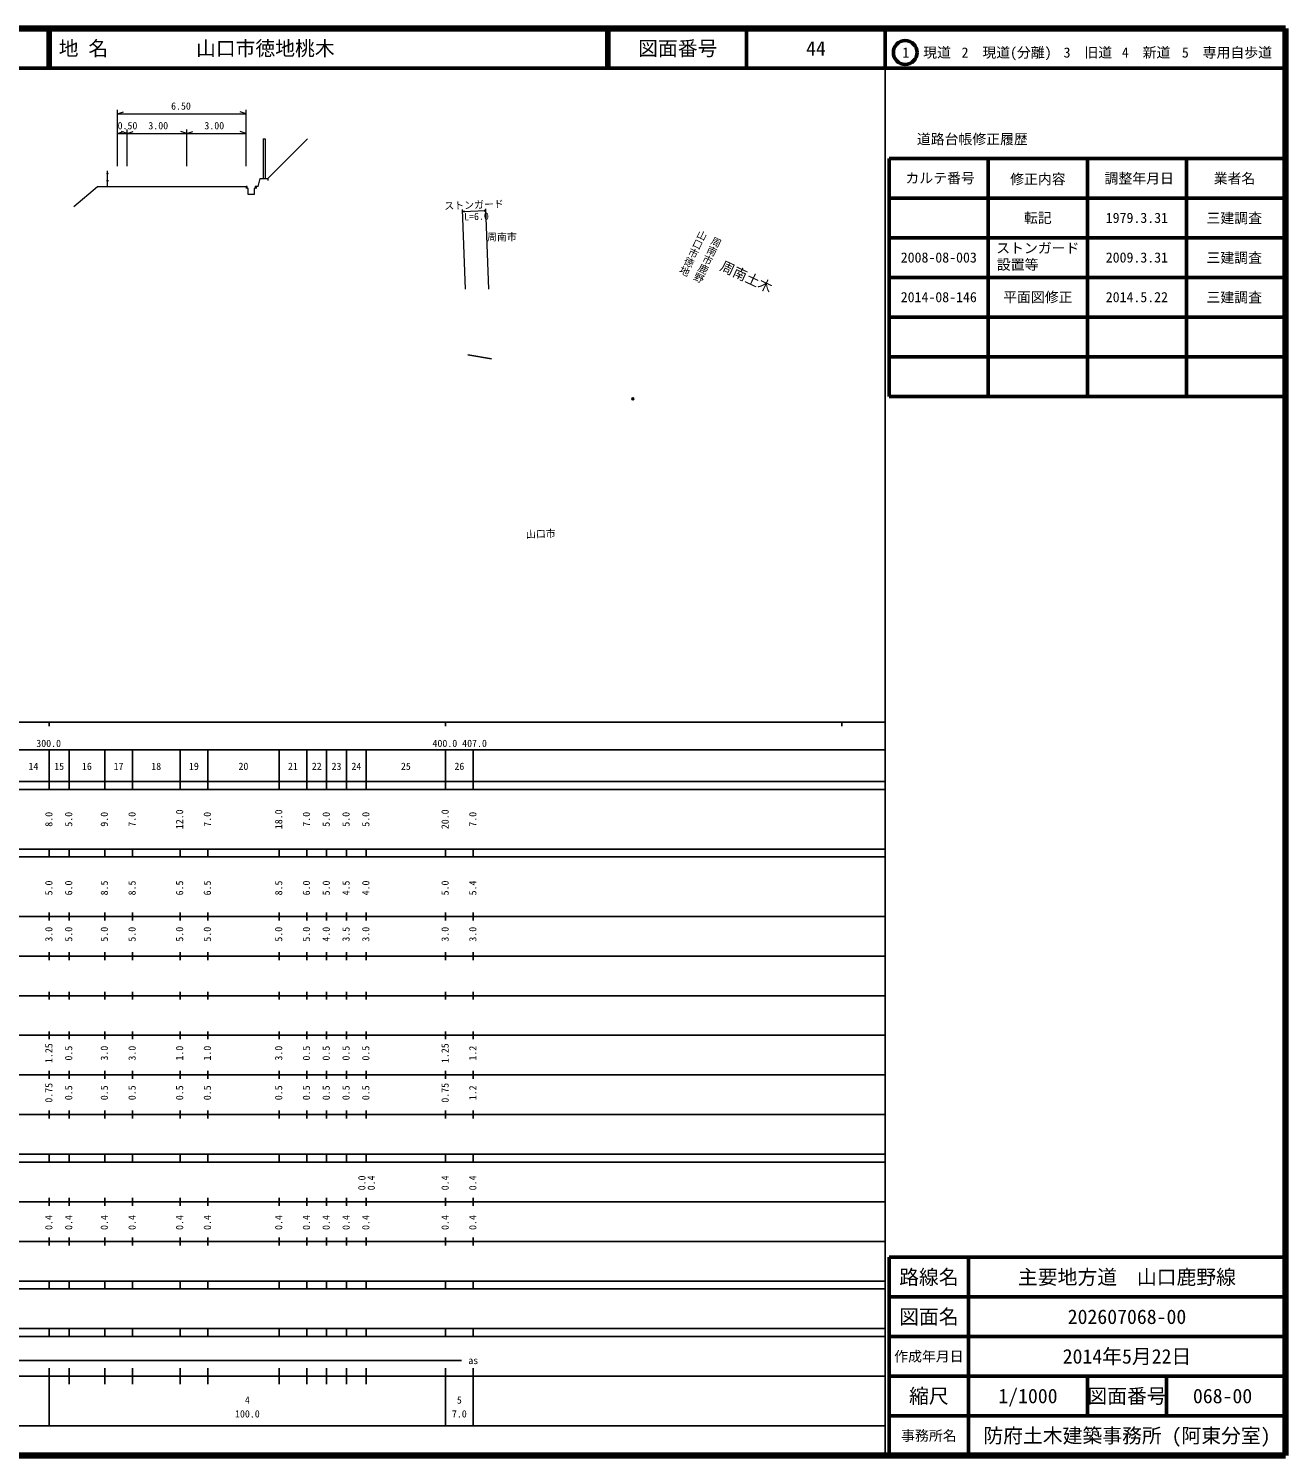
# Model space of a CAD drawing. Units: millimetres on the paper, with parts at other scales. Extents: x 40 to 680, y 20 to 380.
# Drawn here: x 362.8 to 680, y 20 to 380 of the extents above; entities that cross this region are included whole.
import ezdxf
from ezdxf.enums import TextEntityAlignment as Align

# ---------------------------------------------------------------- set-up
doc = ezdxf.new("R2010")
doc.units = ezdxf.units.MM
doc.header["$PDMODE"] = 32
doc.header["$PDSIZE"] = 0.5
for name, color, linetype, lineweight in [('M-BGD', 7, 'Continuous', 13), ('M-STR-HTXT', 7, 'Continuous', 13), ('M-TTL', 2, 'Continuous', 140), ('M-TTL-BAND', 7, 'Continuous', 25), ('M-TTL-FRAM', 2, 'Continuous', 50), ('M-TTL-LINE', 7, 'Continuous', 50)]:
    doc.layers.add(name, color=color, linetype=linetype, lineweight=lineweight)
for name, color, linetype in [('M-BMK-HTXT', 7, 'Continuous'), ('M-OTRS', 6, 'Continuous'), ('M-STR-STRC', 7, 'Continuous'), ('M-TTL-TXT', 7, 'Continuous')]:
    doc.layers.add(name, color=color, linetype=linetype)
doc.styles.add('@ＭＳ ゴシック', font='')
doc.styles.add('ＭＳ ゴシック', font='')
doc.styles.get('@ＭＳ ゴシック').set_extended_font_data('@MS Gothic')
doc.styles.get('ＭＳ ゴシック').set_extended_font_data('MS Gothic')

# ---------------------------------------------------------------- blocks, each defined once
blk = doc.blocks.new('open_arrow')
at = {"color": 0, "linetype": 'Continuous', "lineweight": -2}
blk.add_lwpolyline([(7.5, 1.25), (0, 0), (7.5, -1.25)], dxfattribs=at)

msp = doc.modelspace()

# ---------------------------------------------------------------- linework, layer by layer
at = {"layer": 'M-BGD'}
for p, q in [((385.199, 345.267), (385.199, 359.486)), ((385.199, 358.486), (386.699, 358.986)), ((385.199, 358.486), (417.699, 358.486)), ((417.699, 358.486), (416.199, 358.986)), ((417.699, 345.267), (417.699, 359.486)), ((385.199, 353.534), (386.699, 354.034)), ((385.199, 353.534), (387.699, 353.534)), ((387.699, 353.534), (386.199, 354.034)), ((387.699, 345.267), (387.699, 354.534)), ((387.699, 353.534), (389.199, 354.034)), ((387.699, 353.534), (402.699, 353.534)), ((402.699, 353.534), (401.199, 354.034)), ((402.699, 345.267), (402.699, 354.534)), ((402.699, 353.534), (404.199, 354.034)), ((402.699, 353.534), (417.699, 353.534)), ((417.699, 353.534), (416.199, 354.034)), ((417.699, 345.267), (417.699, 354.534)), ((421.949, 352.139), (422.449, 352.139)), ((421.949, 352.139), (421.949, 342.139)), ((422.449, 352.139), (422.449, 342.139)), ((423.199, 342.139), (433.199, 352.139)), ((382.699, 340.139), (382.699, 344.139)), ((420.699, 340.139), (421.199, 342.139)), ((421.199, 342.139), (423.199, 342.139)), ((423.199, 342.139), (423.199, 341.639)), ((374.199, 335.139), (380.199, 340.139)), ((380.199, 340.139), (385.199, 340.139)), ((385.199, 340.139), (387.699, 340.139)), ((387.699, 340.139), (402.699, 340.139)), ((402.699, 340.139), (417.699, 340.139)), ((417.949, 340.139), (417.699, 340.139)), ((417.699, 340.139), (417.699, 339.639)), ((417.949, 339.639), (417.949, 340.139)), ((418.199, 339.639), (417.949, 339.639)), ((418.199, 338.139), (418.199, 339.639)), ((419.949, 339.639), (419.699, 339.639)), ((419.699, 339.639), (419.699, 338.139)), ((420.199, 340.139), (419.949, 340.139)), ((419.949, 340.139), (419.949, 339.639)), ((420.199, 340.139), (420.199, 339.639)), ((420.699, 340.139), (420.199, 340.139)), ((419.699, 338.139), (418.199, 338.139))]:
    msp.add_line(p, q, dxfattribs=at)
at = {"layer": 'M-BGD', "lineweight": 25}
msp.add_line((479.624, 296.662), (473.638, 297.651), dxfattribs=at)
at = {"layer": 'M-BGD'}
for centre in [(382.699, 343.443), (382.699, 341.617)]:
    msp.add_circle(centre, 0.125, dxfattribs=at)
at = {"layer": 'M-OTRS'}
msp.add_point((515.278, 286.571), dxfattribs=at)
at = {"layer": 'M-STR-HTXT'}
for p, q in [((473.022, 314.234), (472.276, 334.334)), ((472.294, 333.834), (478.226, 334.054)), ((478.962, 314.243), (478.208, 334.554))]:
    msp.add_line(p, q, dxfattribs=at)
at = {"layer": 'M-TTL'}
for p, q in [((680, 380), (40, 380)), ((680, 20), (680, 380)), ((40, 20), (680, 20))]:
    msp.add_line(p, q, dxfattribs=at)
at = {"layer": 'M-TTL-BAND'}
for p, q in [((579, 20), (579, 370)), ((40, 205), (579, 205)), ((368, 205), (368, 204)), ((468, 205), (468, 204)), ((568, 205), (568, 204)), ((68, 198), (579, 198)), ((368, 188), (368, 198)), ((373, 188), (373, 198)), ((382, 188), (382, 198)), ((389, 188), (389, 198)), ((401, 188), (401, 198)), ((408, 188), (408, 198)), ((426, 188), (426, 198)), ((433, 188), (433, 198)), ((438, 188), (438, 198)), ((443, 188), (443, 198)), ((448, 188), (448, 198)), ((468, 188), (468, 198)), ((475, 188), (475, 198)), ((40, 190), (579, 190)), ((40, 188), (579, 188)), ((40, 173), (579, 173)), ((368, 171), (368, 173)), ((373, 171), (373, 173)), ((382, 171), (382, 173)), ((389, 171), (389, 173)), ((401, 171), (401, 173)), ((408, 171), (408, 173)), ((426, 171), (426, 173)), ((433, 171), (433, 173)), ((438, 171), (438, 173)), ((443, 171), (443, 173)), ((448, 171), (448, 173)), ((468, 171), (468, 173)), ((475, 171), (475, 173)), ((40, 171), (579, 171)), ((40, 156), (579, 156)), ((368, 155), (368, 157)), ((373, 155), (373, 157)), ((382, 155), (382, 157)), ((389, 155), (389, 157)), ((401, 155), (401, 157)), ((408, 155), (408, 157)), ((426, 155), (426, 157)), ((433, 155), (433, 157)), ((438, 155), (438, 157)), ((443, 155), (443, 157)), ((448, 155), (448, 157)), ((468, 155), (468, 157)), ((475, 155), (475, 157)), ((46, 146), (579, 146)), ((368, 145), (368, 147)), ((373, 145), (373, 147)), ((382, 145), (382, 147)), ((389, 145), (389, 147)), ((401, 145), (401, 147)), ((408, 145), (408, 147)), ((426, 145), (426, 147)), ((433, 145), (433, 147)), ((438, 145), (438, 147)), ((443, 145), (443, 147)), ((448, 145), (448, 147)), ((468, 145), (468, 147)), ((475, 145), (475, 147)), ((368, 135), (368, 137)), ((373, 135), (373, 137)), ((382, 135), (382, 137)), ((389, 135), (389, 137)), ((401, 135), (401, 137)), ((408, 135), (408, 137)), ((426, 135), (426, 137)), ((433, 135), (433, 137)), ((438, 135), (438, 137)), ((443, 135), (443, 137)), ((448, 135), (448, 137)), ((468, 135), (468, 137)), ((475, 135), (475, 137)), ((52, 136), (579, 136)), ((46, 126), (579, 126)), ((368, 125), (368, 127)), ((373, 125), (373, 127)), ((382, 125), (382, 127)), ((389, 125), (389, 127)), ((401, 125), (401, 127)), ((408, 125), (408, 127)), ((426, 125), (426, 127)), ((433, 125), (433, 127)), ((438, 125), (438, 127)), ((443, 125), (443, 127)), ((448, 125), (448, 127)), ((468, 125), (468, 127)), ((475, 125), (475, 127)), ((52, 116), (579, 116)), ((368, 115), (368, 117)), ((373, 115), (373, 117)), ((382, 115), (382, 117)), ((389, 115), (389, 117)), ((401, 115), (401, 117)), ((408, 115), (408, 117)), ((426, 115), (426, 117)), ((433, 115), (433, 117)), ((438, 115), (438, 117)), ((443, 115), (443, 117)), ((448, 115), (448, 117)), ((468, 115), (468, 117)), ((475, 115), (475, 117)), ((46, 106), (579, 106)), ((368, 105), (368, 107)), ((373, 105), (373, 107)), ((382, 105), (382, 107)), ((389, 105), (389, 107)), ((401, 105), (401, 107)), ((408, 105), (408, 107)), ((426, 105), (426, 107)), ((433, 105), (433, 107)), ((438, 105), (438, 107)), ((443, 105), (443, 107)), ((448, 105), (448, 107)), ((468, 105), (468, 107)), ((475, 105), (475, 107)), ((40, 96), (579, 96)), ((40, 94), (579, 94)), ((368, 94), (368, 96)), ((373, 94), (373, 96)), ((382, 94), (382, 96)), ((389, 94), (389, 96)), ((401, 94), (401, 96)), ((408, 94), (408, 96)), ((426, 94), (426, 96)), ((433, 94), (433, 96)), ((438, 94), (438, 96)), ((443, 94), (443, 96)), ((448, 94), (448, 96)), ((468, 94), (468, 96)), ((475, 94), (475, 96)), ((49, 84), (579, 84)), ((368, 83), (368, 85)), ((373, 83), (373, 85)), ((382, 83), (382, 85)), ((389, 83), (389, 85)), ((401, 83), (401, 85)), ((408, 83), (408, 85)), ((426, 83), (426, 85)), ((433, 83), (433, 85)), ((438, 83), (438, 85)), ((443, 83), (443, 85)), ((448, 83), (448, 85)), ((468, 83), (468, 85)), ((475, 83), (475, 85)), ((40, 74), (579, 74)), ((368, 73), (368, 75)), ((373, 73), (373, 75)), ((382, 73), (382, 75)), ((389, 73), (389, 75)), ((401, 73), (401, 75)), ((408, 73), (408, 75)), ((426, 73), (426, 75)), ((433, 73), (433, 75)), ((438, 73), (438, 75)), ((443, 73), (443, 75)), ((448, 73), (448, 75)), ((468, 73), (468, 75)), ((475, 73), (475, 75)), ((40, 64), (579, 64)), ((40, 62), (579, 62)), ((368, 62), (368, 64)), ((373, 62), (373, 64)), ((382, 62), (382, 64)), ((389, 62), (389, 64)), ((401, 62), (401, 64)), ((408, 62), (408, 64)), ((426, 62), (426, 64)), ((433, 62), (433, 64)), ((438, 62), (438, 64)), ((443, 62), (443, 64)), ((448, 62), (448, 64)), ((468, 62), (468, 64)), ((475, 62), (475, 64)), ((40, 52), (579, 52)), ((368, 50), (368, 52)), ((373, 50), (373, 52)), ((382, 50), (382, 52)), ((389, 50), (389, 52)), ((401, 50), (401, 52)), ((408, 50), (408, 52)), ((426, 50), (426, 52)), ((433, 50), (433, 52)), ((438, 50), (438, 52)), ((443, 50), (443, 52)), ((448, 50), (448, 52)), ((468, 50), (468, 52)), ((475, 50), (475, 52)), ((40, 50), (579, 50)), ((71, 44), (472, 44)), ((40, 40), (579, 40)), ((368, 27.5), (368, 42)), ((373, 38), (373, 42)), ((382, 38), (382, 42)), ((389, 38), (389, 42)), ((401, 38), (401, 42)), ((408, 38), (408, 42)), ((426, 38), (426, 42)), ((433, 38), (433, 42)), ((438, 38), (438, 42)), ((443, 38), (443, 42)), ((448, 38), (448, 42)), ((468, 27.5), (468, 42)), ((475, 27.5), (475, 42)), ((68, 27.5), (579, 27.5))]:
    msp.add_line(p, q, dxfattribs=at)
at = {"layer": 'M-TTL-FRAM'}
for p, q in [((580, 347.197), (580, 287.197)), ((580, 347.197), (680, 347.197)), ((580, 287.197), (680, 287.197)), ((680, 70), (580, 70)), ((580, 70), (580, 20))]:
    msp.add_line(p, q, dxfattribs=at)
at = {"layer": 'M-TTL-LINE'}
for p, q in [((367.75, 380), (367.75, 370)), ((368.25, 380), (368.25, 370)), ((508.747, 380), (508.747, 370)), ((509.247, 380), (509.247, 370)), ((543.997, 380), (543.997, 370)), ((579, 380), (579, 370)), ((40, 370), (680, 370)), ((605, 347.197), (605, 287.197)), ((630, 347.197), (630, 287.197)), ((655, 347.197), (655, 287.197)), ((580, 337.197), (680, 337.197)), ((580, 327.197), (680, 327.197)), ((580, 317.197), (680, 317.197)), ((580, 307.197), (680, 307.197)), ((580, 297.197), (680, 297.197)), ((600, 70), (600, 20)), ((680, 60), (580, 60)), ((680, 50), (580, 50)), ((680, 40), (580, 40)), ((630, 40), (630, 30)), ((650, 40), (650, 30)), ((680, 30), (580, 30))]:
    msp.add_line(p, q, dxfattribs=at)
msp.add_circle((584.031, 373.958), 3, dxfattribs=at)

# ---------------------------------------------------------------- block references
at = {"layer": 'M-STR-HTXT', "xscale": 0.0667, "yscale": 0.0667}
for p, rotation in [((472.294, 333.834), 2.1), ((478.226, 334.054), 182.1)]:
    msp.add_blockref('open_arrow', p, dxfattribs=dict(at, rotation=rotation))

# ---------------------------------------------------------------- texts
at = {"layer": 'M-BGD', "style": 'ＭＳ ゴシック'}
for s, p in [('6.50', (401.238, 358.986)), ('0.50', (387.744, 354.034)), ('3.00', (395.506, 354.034)), ('3.00', (409.646, 354.034))]:
    msp.add_text(s, height=1.833, dxfattribs=at).set_placement(p, align=Align.BOTTOM_CENTER)
at = {"layer": 'M-BMK-HTXT'}
for s, height, rotation, style, p in [('山口市徳地', 1.833, 244.296, '@ＭＳ ゴシック', (531.89, 329.612)), ('周南市鹿野', 1.833, 244.296, '@ＭＳ ゴシック', (535.496, 327.906)), ('周南土木', 2.566, 334.907, 'ＭＳ ゴシック', (536.738, 318.494))]:
    msp.add_text(s, height=height, rotation=rotation, dxfattribs=dict(at, style=style)).set_placement(p, align=Align.BOTTOM_LEFT)
at = {"layer": 'M-STR-HTXT', "style": 'ＭＳ ゴシック'}
msp.add_text('ストンガード', height=1.833, rotation=2.128, dxfattribs=at).set_placement((475.256, 334.044), align=Align.BOTTOM_CENTER)
msp.add_text('L=6.0', height=1.833, rotation=2.128, dxfattribs=at).set_placement((472.754, 331.025), align=Align.BOTTOM_LEFT)
at = {"layer": 'M-STR-STRC', "style": 'ＭＳ ゴシック'}
msp.add_text('周南市', height=1.833, dxfattribs=at).set_placement((478.502, 325.953), align=Align.BOTTOM_LEFT)
msp.add_text('山口市', height=1.833, rotation=2.075, dxfattribs=at).set_placement((488.354, 250.891), align=Align.BOTTOM_LEFT)
at = {"layer": 'M-TTL-BAND', "style": 'ＭＳ ゴシック'}
for s, p in [('300.0', (367.844, 198.195)), ('400.0', (467.844, 198.195)), ('407.0', (475.332, 198.195)), ('14', (364, 192.405)), ('15', (370.5, 192.405)), ('16', (377.5, 192.405)), ('17', (385.5, 192.405)), ('18', (395, 192.405)), ('19', (404.5, 192.405)), ('20', (417, 192.405)), ('21', (429.5, 192.405)), ('22', (435.5, 192.405)), ('23', (440.5, 192.405)), ('24', (445.5, 192.405)), ('25', (458, 192.405)), ('26', (471.5, 192.405)), ('as', (475, 42.5)), ('4', (418, 32.523)), ('5', (471.5, 32.523)), ('100.0', (418, 29.033)), ('7.0', (471.5, 29.033))]:
    msp.add_text(s, height=1.833, dxfattribs=at).set_placement(p, align=Align.BOTTOM_CENTER)
for s, p in [('8.0', (369.348, 180.5)), ('5.0', (374.348, 180.5)), ('9.0', (383.348, 180.5)), ('7.0', (390.348, 180.5)), ('12.0', (402.348, 180.5)), ('7.0', (409.348, 180.5)), ('18.0', (427.348, 180.5)), ('7.0', (434.348, 180.5)), ('5.0', (439.348, 180.5)), ('5.0', (444.348, 180.5)), ('5.0', (449.348, 180.5)), ('20.0', (469.348, 180.5)), ('7.0', (476.348, 180.5)), ('5.0', (369.348, 163.174)), ('6.0', (374.348, 163.174)), ('8.5', (383.348, 163.174)), ('8.5', (390.348, 163.174)), ('6.5', (402.348, 163.174)), ('6.5', (409.348, 163.174)), ('8.5', (427.348, 163.174)), ('6.0', (434.348, 163.174)), ('5.0', (439.348, 163.174)), ('4.5', (444.348, 163.174)), ('4.0', (449.348, 163.174)), ('5.0', (469.348, 163.174)), ('5.4', (476.348, 163.174)), ('3.0', (369.348, 151.5)), ('5.0', (374.348, 151.5)), ('5.0', (383.348, 151.5)), ('5.0', (390.348, 151.5)), ('5.0', (402.348, 151.5)), ('5.0', (409.348, 151.5)), ('5.0', (427.348, 151.5)), ('5.0', (434.348, 151.5)), ('4.0', (439.348, 151.5)), ('3.5', (444.348, 151.5)), ('3.0', (449.348, 151.5)), ('3.0', (469.348, 151.5)), ('3.0', (476.348, 151.5)), ('1.25', (369.348, 121.5)), ('0.5', (374.348, 121.5)), ('3.0', (383.348, 121.5)), ('3.0', (390.348, 121.5)), ('1.0', (402.348, 121.5)), ('1.0', (409.348, 121.5)), ('3.0', (427.348, 121.5)), ('0.5', (434.348, 121.5)), ('0.5', (439.348, 121.5)), ('0.5', (444.348, 121.5)), ('0.5', (449.348, 121.5)), ('1.25', (469.348, 121.5)), ('1.2', (476.348, 121.5)), ('0.75', (369.348, 111.5)), ('0.5', (374.348, 111.5)), ('0.5', (383.348, 111.5)), ('0.5', (390.348, 111.5)), ('0.5', (402.348, 111.5)), ('0.5', (409.348, 111.5)), ('0.5', (427.348, 111.5)), ('0.5', (434.348, 111.5)), ('0.5', (439.348, 111.5)), ('0.5', (444.348, 111.5)), ('0.5', (449.348, 111.5)), ('0.75', (469.348, 111.5)), ('1.2', (476.348, 111.5)), ('0.0', (448.348, 88.764)), ('0.4', (450.718, 88.764)), ('0.4', (469.348, 88.764)), ('0.4', (476.348, 88.764)), ('0.4', (369.348, 78.764)), ('0.4', (374.348, 78.764)), ('0.4', (383.348, 78.764)), ('0.4', (390.348, 78.764)), ('0.4', (402.348, 78.764)), ('0.4', (409.348, 78.764)), ('0.4', (427.348, 78.764)), ('0.4', (434.348, 78.764)), ('0.4', (439.348, 78.764)), ('0.4', (444.348, 78.764)), ('0.4', (449.348, 78.764)), ('0.4', (469.348, 78.764)), ('0.4', (476.348, 78.764))]:
    msp.add_text(s, height=1.833, rotation=90, dxfattribs=at).set_placement(p, align=Align.BOTTOM_CENTER)
at = {"layer": 'M-TTL-TXT', "style": 'ＭＳ ゴシック'}
for s, p in [('地 名', (370.38, 375)), ('山口市徳地桃木', (405.024, 375))]:
    msp.add_text(s, height=3.666, dxfattribs=at).set_placement(p, align=Align.MIDDLE_LEFT)
for s, height, p in [('図面番号', 3.666, (526.622, 375)), ('44', 3.666, (561.497, 375)), ('1\u3000現道', 2.566, (589.448, 373.958)), ('2\u3000現道(分離)', 2.566, (609.619, 373.958)), ('3\u3000旧道', 2.566, (630.121, 373.958)), ('4\u3000新道', 2.566, (644.824, 373.958)), ('5\u3000専用自歩道', 2.566, (665.228, 373.958)), ('道路台帳修正履歴', 2.566, (600.968, 352.113)), ('カルテ番号', 2.566, (592.839, 342.277)), ('修正内容', 2.566, (617.509, 342.023)), ('調整年月日', 2.566, (643.089, 342.197)), ('業者名', 2.566, (667.134, 342.197)), ('転記', 2.566, (617.5, 332.245)), ('1979.3.31', 2.566, (642.5, 332.245)), ('三建調査', 2.566, (667.077, 332.189)), ('ストンガード', 2.566, (617.5, 324.614)), ('2008-08-003', 2.566, (592.5, 322.245)), ('設置等', 2.566, (612.423, 320.441)), ('2009.3.31', 2.566, (642.5, 322.245)), ('三建調査', 2.566, (667.077, 322.189)), ('2014-08-146', 2.566, (592.5, 312.245)), ('平面図修正', 2.566, (617.5, 312.245)), ('2014.5.22', 2.566, (642.5, 312.245)), ('三建調査', 2.566, (667.077, 312.189)), ('路線名', 3.666, (590, 65)), ('路線名', 3.666, (590, 65)), ('主要地方道\u3000山口鹿野線', 3.666, (640, 65)), ('図面名', 3.666, (590, 55)), ('図面名', 3.666, (590, 55)), ('202607068-00', 3.666, (640, 55)), ('2014年5月22日', 3.666, (640, 45)), ('作成年月日', 2.566, (590, 45)), ('作成年月日', 2.566, (590, 45)), ('縮尺', 3.666, (590, 35)), ('縮尺', 3.666, (590, 35)), ('1/1000', 3.666, (615, 35)), ('図面番号', 3.666, (640, 35)), ('図面番号', 3.666, (640, 35)), ('068-00', 3.666, (664.125, 35)), ('事務所名', 2.566, (590, 25)), ('事務所名', 2.566, (590, 25)), ('防府土木建築事務所 (阿東分室)', 3.666, (640, 25))]:
    msp.add_text(s, height=height, dxfattribs=at).set_placement(p, align=Align.MIDDLE_CENTER)

doc.saveas('drawing.dxf')
